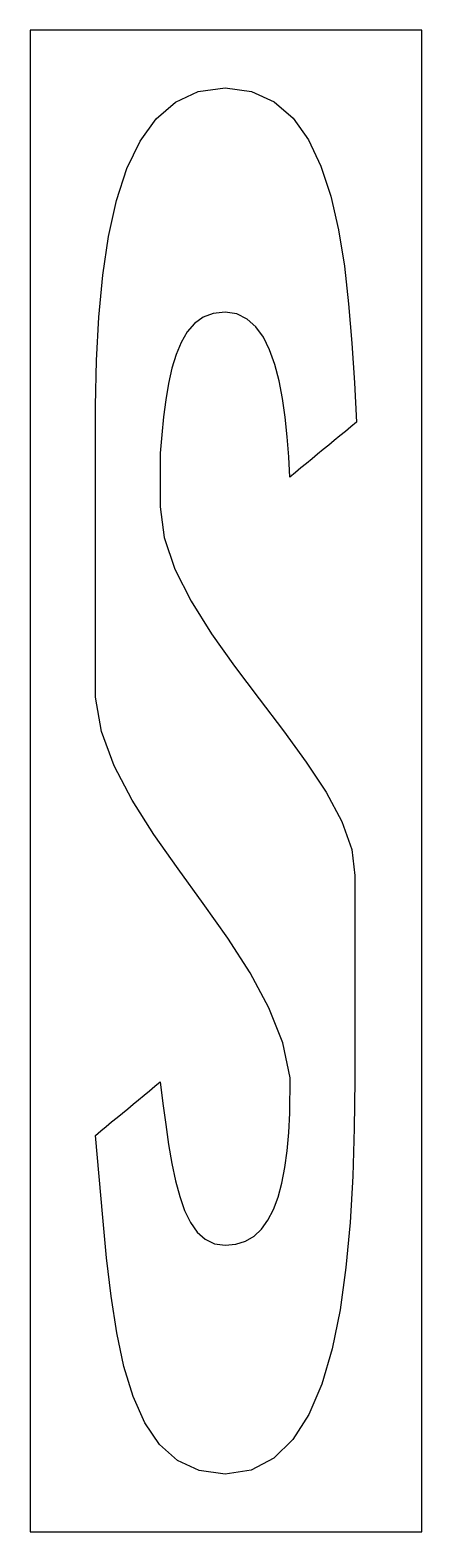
# Model space of a CAD drawing. Extents: x 0 to 24, y 0 to 92.
import ezdxf

# ---------------------------------------------------------------- set-up
doc = ezdxf.new("R2010")
doc.units = 0
doc.layers.add('CUT', color=7, linetype='Continuous')
doc.layers.add('OUTSIDE', color=1, linetype='Continuous')

msp = doc.modelspace()

# ---------------------------------------------------------------- linework, layer by layer
at = {"layer": 'CUT'}
msp.add_lwpolyline([(13.5703, 88.2394), (14.9474, 87.6094), (16.1065, 86.6098), (17.0477, 85.2826), (17.8105, 83.6698), (18.4149, 81.8218), (18.8904, 79.7638), (19.2471, 77.5462), (19.5046, 75.2194), (19.7127, 72.8254), (19.8613, 70.3978), (20, 67.9786), (19.6533, 67.7014), (19.3164, 67.4158), (18.9796, 67.1386), (18.6328, 66.853), (18.296, 66.5758), (17.9591, 66.2986), (17.6124, 66.013), (17.2755, 65.7358), (16.9387, 65.4502), (16.592, 65.173), (16.2551, 64.8958), (15.9183, 64.6102), (15.8489, 65.8534), (15.7498, 67.0882), (15.631, 68.281), (15.4625, 69.4318), (15.2545, 70.5154), (14.9969, 71.515), (14.67, 72.4054), (14.2935, 73.1866), (13.8279, 73.8166), (13.2929, 74.2954), (12.6687, 74.6062), (11.9455, 74.7154), (11.2223, 74.6398), (10.608, 74.4046), (10.0731, 74.0266), (9.6272, 73.5058), (9.2508, 72.8674), (8.9437, 72.1282), (8.6861, 71.2798), (8.4879, 70.3558), (8.3195, 69.3562), (8.1808, 68.3062), (8.0718, 67.2058), (7.9728, 66.0718), (7.9728, 65.7946), (7.9728, 65.5258), (7.9728, 65.2486), (7.9728, 64.9798), (7.9728, 64.7026), (7.9728, 64.4338), (7.9728, 64.1566), (7.9728, 63.8878), (7.9728, 63.6106), (7.9728, 63.3418), (7.9728, 63.0646), (7.9728, 62.7958), (8.2105, 60.9058), (8.8644, 58.9738), (9.865, 57.0082), (11.1133, 55.0174), (12.53, 53.0266), (14.026, 51.0358), (15.522, 49.0786), (16.9189, 47.1634), (18.1375, 45.307), (19.0985, 43.5178), (19.7127, 41.8126), (19.891, 40.2166), (19.891, 39.175), (19.891, 38.125), (19.891, 37.0834), (19.891, 36.0334), (19.891, 34.9834), (19.891, 33.9418), (19.891, 32.8918), (19.891, 31.8502), (19.891, 30.8002), (19.891, 29.7502), (19.891, 28.7086), (19.891, 27.6586), (19.8514, 24.727), (19.7721, 21.8038), (19.6037, 18.9478), (19.3461, 16.201), (18.9895, 13.6054), (18.4941, 11.2114), (17.8601, 9.0526), (17.0675, 7.1878), (16.0966, 5.659), (14.9276, 4.5166), (13.5505, 3.7942), (11.9455, 3.5422), (10.3505, 3.7606), (9.0229, 4.3822), (7.9232, 5.365), (7.0316, 6.6838), (6.3183, 8.2882), (5.7536, 10.1362), (5.3077, 12.2026), (4.961, 14.437), (4.6836, 16.7974), (4.4557, 19.2586), (4.2279, 21.7702), (4, 24.2902), (4.3269, 24.5674), (4.6638, 24.8362), (4.9907, 25.1134), (5.3276, 25.3822), (5.6545, 25.6594), (5.9814, 25.9282), (6.3183, 26.2054), (6.6452, 26.4742), (6.982, 26.7514), (7.309, 27.0202), (7.6458, 27.2974), (7.9728, 27.5662), (8.1412, 26.239), (8.3096, 24.9538), (8.4879, 23.7274), (8.6861, 22.5766), (8.9139, 21.5098), (9.1715, 20.5438), (9.4687, 19.687), (9.8254, 18.9646), (10.2415, 18.3682), (10.7269, 17.9314), (11.2916, 17.6542), (11.9455, 17.5618), (12.6093, 17.6206), (13.1938, 17.8138), (13.7189, 18.1246), (14.1746, 18.553), (14.5709, 19.099), (14.9077, 19.7542), (15.195, 20.5102), (15.4229, 21.367), (15.6111, 22.3162), (15.7498, 23.3494), (15.8489, 24.4666), (15.9183, 25.6594), (15.9381, 27.8182), (15.4824, 29.9686), (14.6303, 32.1106), (13.4712, 34.2442), (12.104, 36.3694), (10.5981, 38.4946), (9.0625, 40.6114), (7.5864, 42.7198), (6.2489, 44.8282), (5.1492, 46.9366), (4.3666, 49.0366), (4, 51.145), (4, 52.3966), (4, 53.6482), (4, 54.8998), (4, 56.1514), (4, 57.3946), (4, 58.6462), (4, 59.8978), (4, 61.1494), (4, 62.401), (4, 63.6526), (4, 64.9042), (4, 66.1558), (4, 68.9782), (4.0693, 71.7502), (4.208, 74.4214), (4.4557, 76.975), (4.8025, 79.3606), (5.2879, 81.553), (5.9319, 83.5102), (6.7344, 85.1902), (7.7152, 86.5594), (8.904, 87.5842), (10.3009, 88.231), (11.9455, 88.4578)], close=True, dxfattribs=at)
at = {"layer": 'OUTSIDE'}
msp.add_lwpolyline([(0, 0), (24, 0), (24, 92), (0, 92)], close=True, dxfattribs=at)

doc.saveas('drawing.dxf')
